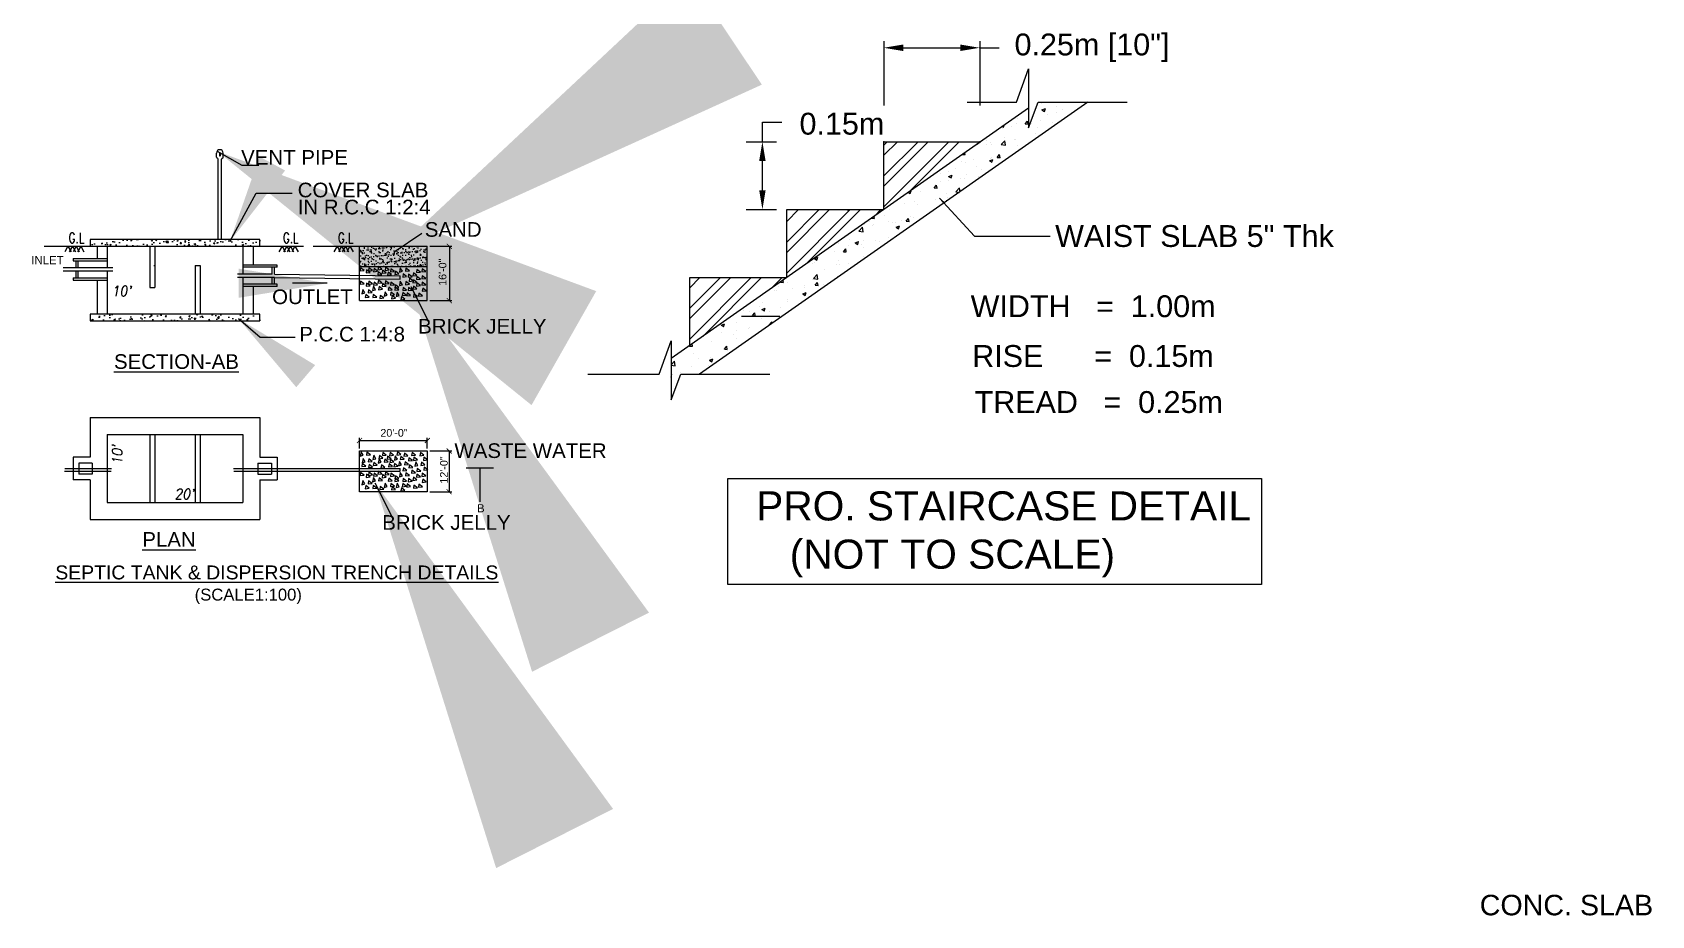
# Model space of a CAD drawing. Header units: metres. Extents: x 10 to 343, y 349 to 530.
# Drawn here: x 243.18 to 288.89, y 391.14 to 416.06 of the extents above; entities that cross this region are included whole.
import ezdxf

# ---------------------------------------------------------------- set-up
doc = ezdxf.new("R2010")
doc.units = ezdxf.units.M
doc.styles.add('Arial-Bold', font='times.ttf')
doc.styles.add('DIMN', font='simplex.shx', dxfattribs={"height": 6})
doc.styles.add('SS8', font='simplex.shx', dxfattribs={"height": 8})
doc.styles.get("Standard").update_dxf_attribs({"font": 'arial.ttf'})
doc.styles.add('style1', font='micross.ttf')
doc.styles.add('style3', font='arial.ttf')
doc.dimstyles.new('ISO-25', dxfattribs={"dimtxt": 2.5, "dimasz": 2.5, "dimexe": 1.25, "dimexo": 0.625, "dimtad": 1, "dimtxsty": 'Standard', "dimcen": 2.5, "dimadec": 0, "dimazin": 0, "dimtfac": 1, "dimtmove": 0, "dimatfit": 3, "dimfxl": 0, "dimarcsym": 0})
doc.dimstyles.new('STY', dxfattribs={"dimscale": 0.9, "dimtxt": 0.23, "dimasz": 0.18, "dimexe": 0.15, "dimexo": 0.6, "dimgap": 0.1, "dimtad": 1, "dimtih": 1, "dimtoh": 1, "dimzin": 0, "dimdsep": 46, "dimtxsty": 'Arial-Bold', "dimblk": 'CLOSEDBLANK', "dimcen": 0.09375, "dimdle": 0.1, "dimse1": 1, "dimse2": 1, "dimadec": 0, "dimazin": 0, "dimtfac": 1, "dimtmove": 2, "dimatfit": 2, "dimfxl": 0, "dimtolj": 1, "dimtzin": 0, "dimarcsym": 0})
pattern_1 = [(50, (193.07607, 371.99258), (0.4072448, -0.0356293), [0.0425832, -0.4684157]), (355, (193.07607, 371.99258), (-0.0787797, 0.4270767), [0.0340666, -0.3747325]), (100.451, (193.11, 371.9896), (0.3284666, 0.3914455), [0.0361902, -0.3980918]), (46.1842, (193.0761, 372.10613), (0.605954, -0.093979), [0.063875, -0.7026235]), (96.6356, (193.1266, 372.0983), (0.5306794, 0.5530804), [0.054285, -0.597138]), (351.184, (193.0761, 372.10613), (0.53068, 0.5530795), [0.0511, -0.562099]), (21, (193.13285, 372.07774), (0.338911, -0.2285983), [0.0425832, -0.4684157]), (326, (193.13285, 372.07774), (0.1381486, 0.411723), [0.0340666, -0.3747325]), (71.4514, (193.1611, 372.0587), (0.4770586, 0.1831255), [0.0361902, -0.3980918]), (37.5, (193.07607, 371.99258), (0.00690408, 0.18900933), [0, -0.3701903, 0, -0.3804103, 0, -0.376152]), (7.5, (193.07607, 371.99258), (0.1493647, 0.2239377), [0, -0.21689065, 0, -0.3616737, 0, -0.1433636]), (327.5, (192.94946, 371.99258), (0.3030912, -0.0128057), [0, -0.1419441, 0, -0.4428657, 0, -0.58764874]), (317.5, (192.89268, 371.99258), (0.3311192, 0.0568369), [0, -0.1845274, 0, -0.2941083, 0, -0.4173158])]

# ---------------------------------------------------------------- blocks, each defined once
blk = doc.blocks.new('_ClosedBlank')
at = {"color": 0, "linetype": 'ByBlock', "lineweight": -2}
for p, q in [((-1, 0.17), (0, 0)), ((-1, 0.17), (-1, -0.17)), ((0, 0), (-1, -0.17))]:
    blk.add_line(p, q, dxfattribs=at)
blk = doc.blocks.new('_ArchTick')
at = {"color": 0, "linetype": 'ByBlock', "const_width": 0.15}
blk.add_lwpolyline([(-0.5, -0.5), (0.5, 0.5)], dxfattribs=at)

msp = doc.modelspace()

# ---------------------------------------------------------------- hatches: boundary and pattern name
h = msp.add_hatch()
h.set_pattern_fill('AR-CONC', color=256, scale=0.002235, style=0)
h.set_pattern_definition(pattern_1)
h.paths.add_polyline_path([(244.8102, 410.2132), (244.8102, 410.0216), (249.6003, 410.0216), (249.6003, 410.2132)])
h = msp.add_hatch()
h.set_pattern_fill('AR-SAND', color=256, scale=0.003193, style=0)
h.set_pattern_definition([(37.5, (199.34527, 407.94321), (-0.00510945, 0.15628648), [0, -0.12328863, 0, -0.1378886, 0, -0.13180527]), (7.5, (199.34527, 407.9432), (0.14354825, 0.2289069), [0, -0.06651097, 0, -0.11112198, 0, -0.04258324]), (327.5, (199.2455, 407.94321), (0.25259107, 0.00045894), [0, -0.04055547, 0, -0.1459997, 0, -0.1906107]), (317.5, (199.2455, 407.9432), (0.2438298, 0.071189), [0, -0.02027773, 0, -0.0957109, 0, -0.10949977])])
h.paths.add_polyline_path([(254.3253, 409.4468), (254.3253, 410.0216), (252.4092, 410.0216), (252.4092, 409.4468), (252.9457, 409.4468), (252.9457, 409.4468), (252.9457, 409.4468)])
h = msp.add_hatch()
h.set_pattern_fill('AR-CONC', color=256, scale=0.002235, style=0)
h.set_pattern_definition(pattern_1)
h.paths.add_polyline_path([(249.6003, 407.914), (249.6003, 408.1056), (244.8102, 408.1056), (244.8102, 407.914)])

# ---------------------------------------------------------------- linework, layer by layer
at = {"linetype": 'ByBlock'}
for p, q in [((267.211, 415.805), (267.211, 413.9909)), ((269.9208, 415.805), (269.9208, 413.9909)), ((269.9208, 415.6222), (270.4687, 415.6222)), ((263.7851, 413.5209), (264.333, 413.5209)), ((263.7851, 412.973), (263.7851, 413.5209)), ((263.3283, 412.973), (264.1872, 412.973)), ((263.7851, 411.6032), (263.7851, 412.4251)), ((263.3283, 411.0553), (264.1872, 411.0553))]:
    msp.add_line(p, q, dxfattribs=at)
for p, q in [((267.7589, 415.6222), (269.3728, 415.6222)), ((270.9609, 414.0868), (271.2953, 415.0322)), ((271.2953, 415.0322), (271.2953, 413.3638)), ((271.2953, 413.9143), (261.2066, 406.8522)), ((272.9748, 414.0868), (262.0109, 406.4121)), ((269.5674, 414.0868), (270.9609, 414.0868)), ((271.2953, 413.3638), (271.574, 414.0868)), ((271.574, 414.0868), (274.0823, 414.0868)), ((271.6659, 414.0379), (271.6659, 414.0379)), ((271.6763, 413.8716), (271.7722, 413.9085)), ((271.6763, 413.8716), (271.7444, 413.8257)), ((271.7445, 413.8252), (271.7723, 413.908)), ((271.8435, 413.7327), (271.8435, 413.7327)), ((272.0731, 413.7953), (272.0731, 413.7953)), ((272.0905, 413.9631), (272.0905, 413.9631)), ((272.2648, 413.8699), (272.2648, 413.8699)), ((270.565, 413.4031), (270.5935, 413.3839)), ((270.5712, 413.3358), (270.5712, 413.3358)), ((270.5936, 413.3834), (270.611, 413.4353)), ((270.8064, 413.4001), (270.8064, 413.4001)), ((270.9573, 413.4942), (270.9573, 413.4942)), ((270.9784, 413.6188), (270.9784, 413.6188)), ((271.2051, 413.4733), (271.2711, 413.552)), ((271.2051, 413.4733), (271.2869, 413.4661)), ((271.2488, 413.5532), (271.2488, 413.5532)), ((271.2871, 413.4657), (271.2712, 413.5515)), ((271.3701, 413.4729), (271.3701, 413.4729)), ((271.5376, 413.3692), (271.5376, 413.3692)), ((271.6492, 413.5819), (271.6492, 413.5819)), ((271.98, 413.5223), (271.98, 413.5223)), ((267.211, 411.0553), (267.211, 412.973)), ((267.211, 411.7161), (268.4679, 412.973)), ((267.211, 412.0067), (268.1773, 412.973)), ((267.211, 411.135), (269.049, 412.973)), ((267.211, 412.8784), (267.3056, 412.973)), ((267.211, 412.5879), (267.5962, 412.973)), ((267.211, 412.973), (269.9506, 412.973)), ((267.914, 411.5475), (269.3396, 412.973)), ((269.8512, 412.9035), (269.9208, 412.973)), ((270.0992, 413.0103), (270.0992, 413.0103)), ((270.1006, 412.8979), (270.1006, 412.8979)), ((270.2374, 412.9418), (270.2374, 412.9418)), ((270.2451, 412.8878), (270.2451, 412.8878)), ((270.5261, 412.8891), (270.6328, 413.0003)), ((270.5261, 412.8891), (270.6479, 412.8702)), ((270.618, 413.0786), (270.618, 413.0786)), ((270.648, 412.8698), (270.6329, 412.9999)), ((270.8995, 413.035), (270.8995, 413.035)), ((270.9407, 413.0383), (270.9407, 413.0383)), ((270.9763, 412.8569), (270.9763, 412.8569)), ((271.4831, 413.1925), (271.4831, 413.1925)), ((248.3727, 412.537), (248.3727, 412.6514)), ((248.4206, 410.2132), (248.4206, 412.4752)), ((248.4605, 412.6664), (248.4605, 412.5756)), ((248.4765, 412.6664), (248.4765, 412.5756)), ((248.5164, 410.2132), (248.5164, 412.4752)), ((248.5643, 412.537), (248.5643, 412.6514)), ((269.396, 412.4249), (269.396, 412.4249)), ((269.4379, 412.6142), (269.512, 412.6077)), ((269.5121, 412.6072), (269.5025, 412.6594)), ((269.5093, 412.3831), (269.5093, 412.3831)), ((269.7389, 412.47), (269.7389, 412.47)), ((270.1921, 412.4365), (270.288, 412.4734)), ((270.1921, 412.4365), (270.2602, 412.3906)), ((270.2207, 412.4858), (270.2207, 412.4858)), ((270.2577, 412.5383), (270.2577, 412.5383)), ((270.2603, 412.3901), (270.2881, 412.4729)), ((270.4126, 412.5289), (270.4787, 412.6076)), ((270.4126, 412.5289), (270.4945, 412.5217)), ((270.4946, 412.5213), (270.4788, 412.6072)), ((268.8047, 412.0656), (268.8047, 412.0656)), ((269.0261, 412.1443), (269.0261, 412.1443)), ((269.0356, 411.8846), (269.0356, 411.8846)), ((269.0411, 411.9947), (269.1371, 412.0316)), ((269.0411, 411.9947), (269.1093, 411.9488)), ((269.1094, 411.9483), (269.1372, 412.0311)), ((269.2471, 412.2187), (269.2471, 412.2187)), ((269.3786, 411.9298), (269.3786, 411.9298)), ((269.4926, 411.9271), (269.4926, 411.9271)), ((269.5359, 412.0347), (269.5359, 412.0347)), ((269.8249, 412.2814), (269.8249, 412.2814)), ((269.8973, 411.9981), (269.8973, 411.9981)), ((269.9783, 412.1878), (269.9783, 412.1878)), ((267.9063, 411.5421), (267.9584, 411.507)), ((267.9585, 411.5065), (267.9863, 411.5893)), ((267.9603, 411.5799), (267.9861, 411.5898)), ((268.2434, 411.5534), (268.2434, 411.5534)), ((268.6377, 411.6705), (268.7038, 411.7492)), ((268.6377, 411.6705), (268.7196, 411.6633)), ((268.7197, 411.6629), (268.7039, 411.7487)), ((268.8007, 411.8394), (268.8007, 411.8394)), ((268.9746, 411.5225), (268.9746, 411.5225)), ((269.2458, 411.5547), (269.3525, 411.6659)), ((269.2458, 411.5547), (269.3373, 411.5405)), ((269.3649, 411.5598), (269.3526, 411.6655)), ((264.4714, 411.0553), (267.211, 411.0553)), ((264.4714, 410.1389), (265.3879, 411.0553)), ((264.4714, 409.8483), (265.6785, 411.0553)), ((264.4714, 409.2672), (266.2596, 411.0553)), ((264.4714, 409.1376), (264.4714, 411.0553)), ((264.4714, 410.72), (264.8067, 411.0553)), ((265.0083, 409.5134), (266.5502, 411.0553)), ((266.1955, 411.0106), (266.2402, 411.0553)), ((266.9455, 410.8694), (267.1313, 411.0553)), ((267.3719, 411.0527), (267.3719, 411.0527)), ((267.8102, 411.2305), (267.8102, 411.2305)), ((268.0808, 411.287), (268.0808, 411.287)), ((268.1707, 411.1899), (268.1707, 411.1899)), ((268.6753, 411.3444), (268.6753, 411.3444)), ((268.7841, 411.3834), (268.7841, 411.3834)), ((268.9695, 411.327), (268.9695, 411.327)), ((269.0182, 411.3895), (269.0182, 411.3895)), ((266.5036, 410.4471), (266.6103, 410.5583)), ((266.5882, 410.5768), (266.5882, 410.5768)), ((266.6256, 410.4278), (266.6104, 410.5579)), ((266.6608, 410.6406), (266.6608, 410.6406)), ((266.803, 410.7312), (266.803, 410.7312)), ((266.8634, 410.812), (266.9447, 410.8049)), ((266.9012, 410.6149), (266.9012, 410.6149)), ((266.9311, 410.6219), (266.9311, 410.6219)), ((266.9448, 410.8044), (266.9342, 410.8616)), ((267.2454, 410.8843), (267.2454, 410.8843)), ((267.3527, 410.7283), (267.3527, 410.7283)), ((267.4499, 410.6902), (267.4499, 410.6902)), ((267.5342, 410.7003), (267.5342, 410.7003)), ((267.5569, 410.5596), (267.6528, 410.5965)), ((267.5569, 410.5596), (267.6251, 410.5137)), ((267.6252, 410.5132), (267.653, 410.596)), ((267.7001, 410.752), (267.7001, 410.752)), ((267.8453, 410.7261), (267.9113, 410.8048)), ((267.8453, 410.7261), (267.9272, 410.7189)), ((267.9273, 410.7185), (267.9114, 410.8043)), ((267.9766, 410.8534), (267.9766, 410.8534)), ((268.0641, 410.831), (268.0641, 410.831)), ((244.8102, 410.2132), (244.8102, 410.0216)), ((249.6003, 410.2132), (244.8102, 410.2132)), ((249.6003, 410.0216), (249.6003, 410.2132)), ((265.9408, 410.0882), (265.9408, 410.0882)), ((266.2278, 410.0365), (266.2278, 410.0365)), ((266.2417, 410.2189), (266.2417, 410.2189)), ((266.406, 410.1179), (266.5019, 410.1547)), ((266.406, 410.1179), (266.4741, 410.0719)), ((266.4743, 410.0714), (266.502, 410.1542)), ((266.5036, 410.4471), (266.6254, 410.4282)), ((266.5707, 410.0817), (266.5707, 410.0817)), ((266.6441, 410.1846), (266.6441, 410.1846)), ((266.9729, 410.188), (266.9729, 410.188)), ((267.0895, 410.15), (267.0895, 410.15)), ((267.336, 410.2723), (267.336, 410.2723)), ((243.5078, 410.0216), (244.9045, 410.0216)), ((244.1785, 410.0216), (244.0899, 409.8683)), ((244.1785, 410.0216), (244.267, 409.8683)), ((244.3077, 410.0216), (244.2192, 409.8683)), ((244.3077, 410.0216), (244.3963, 409.8683)), ((244.4119, 410.0216), (244.3233, 409.8683)), ((244.3256, 409.6763), (244.3256, 409.6125)), ((244.3256, 409.6763), (245.2892, 409.6763)), ((244.3256, 409.6125), (245.2892, 409.6125)), ((244.3992, 409.6125), (244.3992, 409.4209)), ((244.4119, 410.0216), (244.5004, 409.8683)), ((244.5411, 410.0216), (244.4526, 409.8683)), ((244.4631, 409.6125), (244.4631, 409.4209)), ((244.5411, 410.0216), (244.6296, 409.8683)), ((244.8102, 410.0216), (249.6003, 410.0216)), ((245.0018, 410.0216), (245.0018, 409.6763)), ((245.2892, 410.0216), (245.2892, 409.4209)), ((246.4934, 410.0216), (246.6371, 410.0216)), ((246.4934, 410.0216), (246.4934, 408.8561)), ((246.6371, 410.0216), (246.6371, 408.8561)), ((249.1213, 410.0216), (249.1213, 409.2361)), ((249.4087, 410.0216), (249.4087, 409.4916)), ((249.6003, 410.0216), (250.1927, 410.0216)), ((250.1369, 410.0216), (250.831, 410.0216)), ((250.2263, 410.0216), (250.1378, 409.8683)), ((250.2263, 410.0216), (250.3149, 409.8683)), ((250.3556, 410.0216), (250.267, 409.8683)), ((250.3556, 410.0216), (250.4441, 409.8683)), ((250.4597, 410.0216), (250.3712, 409.8683)), ((250.4597, 410.0216), (250.5483, 409.8683)), ((250.589, 410.0216), (250.5004, 409.8683)), ((250.589, 410.0216), (250.6775, 409.8683)), ((251.1068, 410.0216), (252.5036, 410.0216)), ((251.7775, 410.0216), (251.6889, 409.8683)), ((251.7775, 410.0216), (251.866, 409.8683)), ((251.9067, 410.0216), (251.8182, 409.8683)), ((251.9067, 410.0216), (251.9953, 409.8683)), ((252.0109, 410.0216), (251.9223, 409.8683)), ((252.0109, 410.0216), (252.0994, 409.8683)), ((252.1401, 410.0216), (252.0516, 409.8683)), ((252.1401, 410.0216), (252.2287, 409.8683)), ((252.4092, 410.0216), (254.3253, 410.0216)), ((252.4092, 408.4888), (252.4092, 410.0216)), ((254.3253, 408.4888), (254.3253, 410.0216)), ((254.3971, 410.0216), (255.0196, 410.0216)), ((254.9477, 410.0216), (254.9477, 408.4888)), ((265.2551, 409.6761), (265.351, 409.7129)), ((265.2551, 409.6761), (265.3232, 409.6301)), ((265.3233, 409.6297), (265.3511, 409.7124)), ((265.8267, 409.8613), (265.8267, 409.8613)), ((265.9242, 409.6322), (265.9242, 409.6322)), ((266.0704, 409.8677), (266.1364, 409.9464)), ((266.0704, 409.8677), (266.1522, 409.8605)), ((266.1524, 409.8601), (266.1365, 409.9459)), ((266.6255, 409.9984), (266.6255, 409.9984)), ((266.6275, 409.7286), (266.6275, 409.7286)), ((244.0464, 409.4209), (244.4631, 409.4209)), ((244.0464, 409.3251), (244.4631, 409.3251)), ((244.3256, 409.1335), (244.3256, 409.0696)), ((244.3256, 409.1335), (245.2892, 409.1335)), ((244.3992, 409.3251), (244.3992, 409.1335)), ((244.4631, 409.4209), (245.4473, 409.4209)), ((244.4631, 409.3251), (244.4631, 409.1335)), ((244.4631, 409.3251), (245.4473, 409.3251)), ((245.2892, 409.3251), (245.2892, 408.1056)), ((246.6089, 409.4825), (246.6371, 409.4825)), ((247.7695, 409.4825), (247.7695, 408.1056)), ((247.7695, 409.4825), (247.9132, 409.4825)), ((247.9132, 409.4825), (247.9132, 408.1056)), ((249.9474, 409.2361), (248.9632, 409.2361)), ((250.0106, 409.1403), (248.9632, 409.1403)), ((250.0849, 409.4916), (249.1213, 409.4916)), ((250.0849, 409.4277), (249.1213, 409.4277)), ((249.1213, 409.1403), (249.1213, 408.1056)), ((249.9474, 409.2361), (249.9474, 409.4277)), ((249.9474, 408.9487), (249.9474, 409.1403)), ((250.0106, 409.1403), (253.5589, 409.0927)), ((250.0112, 409.2361), (250.0112, 409.4277)), ((250.0112, 409.2361), (253.5589, 409.1885)), ((250.0112, 408.9487), (250.0112, 409.1403)), ((250.0849, 409.4277), (250.0849, 409.4916)), ((252.4092, 409.4468), (254.3253, 409.4468)), ((253.5589, 409.0927), (253.5589, 409.1885)), ((261.7319, 409.1376), (264.4714, 409.1376)), ((261.7319, 407.9805), (262.8891, 409.1376)), ((261.7319, 407.2199), (261.7319, 409.1376)), ((261.7319, 407.3993), (263.4702, 409.1376)), ((261.7319, 408.271), (262.5985, 409.1376)), ((261.7319, 408.8522), (262.0173, 409.1376)), ((262.1026, 407.4794), (263.7608, 409.1376)), ((264.0397, 408.8354), (264.3419, 409.1376)), ((265.2127, 409.5295), (265.2127, 409.5295)), ((265.2233, 409.1128), (265.33, 409.224)), ((265.2437, 409.5499), (265.2437, 409.5499)), ((265.3453, 409.0935), (265.3301, 409.2236)), ((265.5325, 409.3659), (265.5325, 409.3659)), ((265.8675, 409.4963), (265.8675, 409.4963)), ((265.9075, 409.1762), (265.9075, 409.1762)), ((265.9749, 409.519), (265.9749, 409.519)), ((266.2104, 409.5414), (266.2104, 409.5414)), ((244.3256, 409.0696), (245.2892, 409.0696)), ((245.0018, 409.0696), (245.0018, 408.1056)), ((246.4934, 408.8561), (246.6371, 408.8561)), ((250.0849, 408.9487), (249.1213, 408.9487)), ((250.0849, 408.8849), (249.1213, 408.8849)), ((249.4087, 408.8849), (249.4087, 408.1056)), ((250.0849, 408.8849), (250.0849, 408.9487)), ((264.1233, 408.7738), (264.1233, 408.7738)), ((264.1725, 408.7697), (264.1725, 408.7697)), ((264.24, 408.8845), (264.24, 408.8845)), ((264.2954, 409.0092), (264.306, 409.0218)), ((264.2954, 409.0092), (264.3773, 409.0021)), ((264.3774, 409.0016), (264.366, 409.0638)), ((264.5042, 408.9858), (264.5042, 408.9858)), ((264.642, 408.8421), (264.642, 408.8421)), ((264.9218, 408.6828), (265.0177, 408.7196)), ((264.9218, 408.6828), (264.9899, 408.6368)), ((264.9712, 408.8536), (264.9712, 408.8536)), ((264.9713, 408.9068), (264.9713, 408.9068)), ((264.9901, 408.6364), (265.0178, 408.7191)), ((265.1961, 409.0735), (265.1961, 409.0735)), ((265.2233, 409.1128), (265.3452, 409.0939)), ((265.2779, 408.9233), (265.344, 409.002)), ((265.2779, 408.9233), (265.3598, 408.9161)), ((265.3599, 408.9157), (265.3441, 409.0015)), ((265.5071, 408.956), (265.5071, 408.956)), ((265.7701, 409.044), (265.7701, 409.044)), ((252.4092, 408.4888), (254.3253, 408.4888)), ((254.3971, 408.4888), (255.0196, 408.4888)), ((263.242, 408.2154), (263.242, 408.2154)), ((263.7018, 408.3318), (263.7018, 408.3318)), ((263.7629, 408.2335), (263.7629, 408.2335)), ((263.7709, 408.241), (263.8668, 408.2778)), ((263.7709, 408.241), (263.839, 408.195)), ((263.7843, 408.4334), (263.7843, 408.4334)), ((263.8391, 408.1946), (263.8669, 408.2773)), ((264.2817, 408.3018), (264.2817, 408.3018)), ((264.4875, 408.5298), (264.4875, 408.5298)), ((264.5007, 408.469), (264.5007, 408.469)), ((244.8102, 408.1056), (244.8102, 407.914)), ((249.6003, 408.1056), (244.8102, 408.1056)), ((244.8102, 407.914), (249.6003, 407.914)), ((249.6003, 407.914), (249.6003, 408.1056)), ((262.62, 407.7992), (262.7159, 407.836)), ((262.62, 407.7992), (262.6881, 407.7532)), ((262.6882, 407.7528), (262.716, 407.8355)), ((263.0561, 407.8747), (263.0561, 407.8747)), ((263.42, 408.1884), (263.42, 408.1884)), ((263.503, 408.0649), (263.5691, 408.1436)), ((263.503, 408.0649), (263.5849, 408.0577)), ((263.5308, 408.0314), (263.5308, 408.0314)), ((263.585, 408.0573), (263.5692, 408.1431)), ((263.7676, 407.9774), (263.7676, 407.9774)), ((263.9213, 407.7616), (263.9213, 407.7616)), ((263.943, 407.7785), (264.0497, 407.8897)), ((263.943, 407.7785), (263.9593, 407.7759)), ((263.9732, 408.1845), (263.9732, 408.1845)), ((264.0552, 407.8431), (264.0499, 407.8893)), ((264.262, 408.0005), (264.262, 408.0005)), ((260.8721, 406.4121), (261.2066, 407.3575)), ((261.2066, 407.3575), (261.2066, 405.6891)), ((262.1946, 407.5343), (262.1946, 407.5343)), ((262.2383, 407.5501), (262.2383, 407.5501)), ((262.3476, 407.331), (262.3476, 407.331)), ((262.6273, 407.5782), (262.6273, 407.5782)), ((262.9695, 407.5192), (262.9695, 407.5192)), ((263.0395, 407.4187), (263.0395, 407.4187)), ((263.0597, 407.6481), (263.0597, 407.6481)), ((263.4026, 407.6933), (263.4026, 407.6933)), ((263.4261, 407.7154), (263.4261, 407.7154)), ((261.3154, 406.9257), (261.3154, 406.9257)), ((261.7281, 407.2064), (261.7502, 407.2327)), ((261.7281, 407.2064), (261.81, 407.1993)), ((261.8101, 407.1988), (261.7977, 407.266)), ((261.8342, 406.994), (261.8342, 406.994)), ((261.9715, 406.8501), (261.9715, 406.8501)), ((262.2867, 406.8059), (262.3826, 406.8427)), ((262.331, 406.875), (262.331, 406.875)), ((262.3549, 406.7595), (262.3827, 406.8422)), ((262.6993, 407.1079), (262.6993, 407.1079)), ((262.7106, 407.1205), (262.7766, 407.1992)), ((262.7106, 407.1205), (262.7925, 407.1133)), ((262.7926, 407.1129), (262.7767, 407.1987)), ((263.0422, 407.153), (263.0422, 407.153)), ((258.8587, 406.4121), (260.8721, 406.4121)), ((261.2066, 406.6768), (261.3076, 406.7821)), ((261.2066, 406.67), (261.3227, 406.652)), ((261.2066, 405.6891), (261.4852, 406.4121)), ((261.2066, 406.3912), (261.2317, 406.4009)), ((261.2066, 406.3253), (261.2318, 406.4004)), ((261.3228, 406.6516), (261.3077, 406.7817)), ((261.4739, 406.4537), (261.4739, 406.4537)), ((261.4852, 406.4121), (263.9935, 406.4121)), ((261.7719, 406.6238), (261.7719, 406.6238)), ((262.2603, 406.6661), (262.2603, 406.6661)), ((262.2867, 406.8059), (262.3548, 406.7599)), ((244.8102, 405.1852), (244.8102, 404.0671)), ((244.8102, 405.1852), (249.6003, 405.1852)), ((249.6003, 405.1852), (249.6003, 404.0671)), ((245.2892, 404.7062), (245.2892, 402.7902)), ((245.2892, 404.7062), (249.1213, 404.7062)), ((246.4934, 404.7062), (246.4934, 402.7902)), ((246.6371, 404.7062), (246.6371, 402.7902)), ((247.7695, 404.7062), (247.7695, 402.7902)), ((247.9132, 404.7062), (247.9132, 402.7902)), ((249.1213, 404.7062), (249.1213, 402.7902)), ((252.4092, 404.3167), (252.4092, 404.6121)), ((254.3253, 404.3167), (254.3253, 404.6121)), ((252.4092, 404.5402), (254.3253, 404.5402)), ((252.4092, 404.2448), (254.3253, 404.2448)), ((252.4092, 403.0952), (252.4092, 404.2448)), ((254.3253, 404.2448), (254.3253, 403.0952)), ((254.3971, 404.2448), (255.0138, 404.2448)), ((254.9419, 404.2448), (254.9419, 403.0952)), ((244.0812, 403.6798), (245.4002, 403.6798)), ((244.0901, 403.7482), (245.4091, 403.7482)), ((244.3256, 404.0671), (244.3256, 403.4294)), ((244.8102, 404.0671), (244.3256, 404.0671)), ((244.4886, 403.9041), (244.4886, 403.5924)), ((244.8675, 403.9041), (244.4886, 403.9041)), ((244.8675, 403.9041), (244.8675, 403.5924)), ((248.8515, 403.7482), (250.3323, 403.7482)), ((248.8631, 403.6798), (250.3323, 403.6798)), ((249.543, 403.9041), (249.9219, 403.9041)), ((249.543, 403.9041), (249.543, 403.5924)), ((249.6003, 404.0671), (250.0849, 404.0671)), ((249.9219, 403.9041), (249.9219, 403.5924)), ((250.0849, 404.0671), (250.0849, 403.4294)), ((250.3323, 403.7482), (253.5589, 403.7482)), ((250.3323, 403.6798), (253.5589, 403.6798)), ((253.5589, 403.6798), (253.5589, 403.7482)), ((256.1959, 403.7573), (255.4247, 403.7573)), ((255.8103, 403.7573), (255.8103, 402.8119)), ((244.8102, 403.4294), (244.3256, 403.4294)), ((244.8675, 403.5924), (244.4886, 403.5924)), ((244.8102, 403.4294), (244.8102, 402.3112)), ((249.543, 403.5924), (249.9219, 403.5924)), ((249.6003, 403.4294), (250.0849, 403.4294)), ((249.6003, 403.4294), (249.6003, 402.3112)), ((245.2892, 402.7902), (249.1213, 402.7902)), ((254.3253, 403.0952), (252.4092, 403.0952)), ((254.3971, 403.0952), (255.0138, 403.0952)), ((244.8102, 402.3112), (249.6003, 402.3112))]:
    msp.add_line(p, q)
for points in [[(252.5431, 409.3383), (252.4436, 409.4131), (252.4305, 409.3262), (252.5431, 409.3383)], [(252.7095, 409.2838), (252.6099, 409.3586), (252.5969, 409.2717), (252.7095, 409.2838)], [(252.7754, 409.3421), (252.6759, 409.4169), (252.6628, 409.33), (252.7754, 409.3421)], [(252.9216, 409.3159), (252.822, 409.3907), (252.809, 409.3038), (252.9216, 409.3159)], [(253.0395, 409.2275), (252.9399, 409.3024), (252.9269, 409.2154), (253.0395, 409.2275)], [(253.0452, 409.372), (252.9457, 409.4468), (252.9326, 409.3599), (253.0452, 409.372)], [(253.1599, 409.2754), (253.0603, 409.3502), (253.0473, 409.2633), (253.1599, 409.2754)], [(253.2475, 409.3533), (253.148, 409.4281), (253.1349, 409.3412), (253.2475, 409.3533)], [(253.3171, 409.2202), (253.2175, 409.295), (253.2045, 409.2081), (253.3171, 409.2202)], [(253.3974, 409.3121), (253.2979, 409.3869), (253.2848, 409.3), (253.3974, 409.3121)], [(253.5227, 409.2403), (253.4231, 409.3151), (253.4101, 409.2282), (253.5227, 409.2403)], [(253.5616, 409.4132), (253.5363, 409.2913), (253.6205, 409.3165), (253.5616, 409.4132)], [(253.7421, 409.1662), (253.6426, 409.241), (253.6295, 409.1541), (253.7421, 409.1662)], [(253.8215, 409.3286), (253.722, 409.4034), (253.7089, 409.3165), (253.8215, 409.3286)], [(253.8958, 409.1624), (253.7962, 409.2372), (253.7832, 409.1503), (253.8958, 409.1624)], [(253.9212, 409.0441), (253.8216, 409.1189), (253.8086, 409.032), (253.9212, 409.0441)], [(254.0307, 409.1999), (253.9311, 409.2747), (253.9181, 409.1878), (254.0307, 409.1999)], [(254.1318, 409.2897), (254.0323, 409.3645), (254.0192, 409.2776), (254.1318, 409.2897)], [(254.1318, 409.0919), (254.0323, 409.1667), (254.0192, 409.0798), (254.1318, 409.0919)], [(254.28, 409.312), (254.1804, 409.3868), (254.1674, 409.2999), (254.28, 409.312)], [(254.28, 409.1142), (254.1804, 409.189), (254.1674, 409.1021), (254.28, 409.1142)], [(252.5431, 408.9597), (252.4436, 409.0345), (252.4305, 408.9476), (252.5431, 408.9597)], [(252.5043, 408.8047), (252.479, 408.6828), (252.5632, 408.708), (252.5043, 408.8047)], [(252.6855, 408.5854), (252.586, 408.6602), (252.5729, 408.5733), (252.6855, 408.5854)], [(252.7095, 408.9051), (252.6099, 408.9799), (252.5969, 408.893), (252.7095, 408.9051)], [(252.7642, 408.7201), (252.6646, 408.7949), (252.6516, 408.708), (252.7642, 408.7201)], [(252.7754, 408.9634), (252.6759, 409.0382), (252.6628, 408.9513), (252.7754, 408.9634)], [(252.8031, 408.893), (252.7779, 408.7711), (252.8621, 408.7963), (252.8031, 408.893)], [(252.8991, 408.5891), (252.7995, 408.6639), (252.7865, 408.577), (252.8991, 408.5891)], [(252.9216, 408.9372), (252.822, 409.012), (252.809, 408.9251), (252.9216, 408.9372)], [(253.0452, 408.9933), (252.9457, 409.0682), (252.9326, 408.9812), (253.0452, 408.9933)], [(253.0631, 408.8084), (252.9635, 408.8832), (252.9505, 408.7963), (253.0631, 408.8084)], [(253.1599, 408.8967), (253.0603, 408.9715), (253.0473, 408.8846), (253.1599, 408.8967)], [(253.1365, 408.7349), (253.1113, 408.6129), (253.1955, 408.6381), (253.1365, 408.7349)], [(253.2475, 408.9746), (253.148, 409.0494), (253.1349, 408.9625), (253.2475, 408.9746)], [(253.3337, 408.795), (253.2342, 408.8698), (253.2211, 408.7829), (253.3337, 408.795)], [(253.3965, 408.6502), (253.2969, 408.7251), (253.2839, 408.6381), (253.3965, 408.6502)], [(253.3974, 408.9335), (253.2979, 409.0083), (253.2848, 408.9214), (253.3974, 408.9335)], [(253.5215, 408.7918), (253.4219, 408.8666), (253.4089, 408.7797), (253.5215, 408.7918)], [(253.5227, 408.8617), (253.4231, 408.9365), (253.4101, 408.8496), (253.5227, 408.8617)], [(253.4699, 408.7265), (253.4447, 408.6046), (253.5289, 408.6298), (253.4699, 408.7265)], [(253.5616, 409.0346), (253.5363, 408.9126), (253.6205, 408.9379), (253.5616, 409.0346)], [(253.7299, 408.6419), (253.6303, 408.7167), (253.6173, 408.6298), (253.7299, 408.6419)], [(253.7421, 408.7875), (253.6426, 408.8623), (253.6295, 408.7754), (253.7421, 408.7875)], [(253.8215, 408.95), (253.722, 409.0248), (253.7089, 408.9379), (253.8215, 408.95)], [(253.8549, 408.6336), (253.7553, 408.7084), (253.7423, 408.6215), (253.8549, 408.6336)], [(253.8958, 408.7837), (253.7962, 408.8586), (253.7832, 408.7716), (253.8958, 408.7837)], [(254.0307, 409.002), (253.9311, 409.0769), (253.9181, 408.99), (254.0307, 409.002)], [(254.0307, 408.8212), (253.9311, 408.896), (253.9181, 408.8091), (254.0307, 408.8212)], [(254.0456, 408.6004), (253.9461, 408.6752), (253.933, 408.5883), (254.0456, 408.6004)], [(254.1318, 408.911), (254.0323, 408.9858), (254.0192, 408.8989), (254.1318, 408.911)], [(254.1883, 408.6253), (254.0887, 408.7001), (254.0757, 408.6132), (254.1883, 408.6253)], [(254.28, 408.9333), (254.1804, 409.0081), (254.1674, 408.9212), (254.28, 408.9333)], [(254.2967, 408.765), (254.1971, 408.8398), (254.1841, 408.7529), (254.2967, 408.765)], [(253.0976, 408.5619), (252.998, 408.6368), (252.985, 408.5498), (253.0976, 408.5619)], [(253.431, 408.5536), (253.3314, 408.6284), (253.3184, 408.5415), (253.431, 408.5536)], [(253.6934, 408.5255), (253.5939, 408.6003), (253.5808, 408.5134), (253.6934, 408.5255)], [(264.2727, 408.0431), (263.1917, 408.0431)], [(252.4579, 404.2206), (252.4326, 404.0986), (252.5168, 404.1239), (252.4579, 404.2206)], [(252.7178, 404.136), (252.6183, 404.2108), (252.6052, 404.1239), (252.7178, 404.136)], [(252.8115, 404.1239), (252.7862, 404.0019), (252.8704, 404.0272), (252.8115, 404.1239)], [(253.0714, 404.0393), (252.9719, 404.1141), (252.9588, 404.0272), (253.0714, 404.0393)], [(253.1682, 404.1276), (253.0687, 404.2024), (253.0556, 404.1155), (253.1682, 404.1276)], [(253.3, 404.0227), (253.2005, 404.0975), (253.1874, 404.0106), (253.3, 404.0227)], [(253.3749, 404.1237), (253.2754, 404.1986), (253.2623, 404.1116), (253.3749, 404.1237)], [(253.4199, 404.1072), (253.3947, 403.9853), (253.4788, 404.0105), (253.4199, 404.1072)], [(253.581, 404.1425), (253.4815, 404.2173), (253.4684, 404.1304), (253.581, 404.1425)], [(253.6747, 404.0152), (253.5752, 404.09), (253.5621, 404.0031), (253.6747, 404.0152)], [(253.7767, 404.1109), (253.6771, 404.1857), (253.6641, 404.0988), (253.7767, 404.1109)], [(253.9932, 404.1275), (253.8936, 404.2023), (253.8806, 404.1154), (253.9932, 404.1275)], [(254.2292, 404.1237), (254.1297, 404.1986), (254.1166, 404.1116), (254.2292, 404.1237)], [(252.5431, 403.5661), (252.4436, 403.6409), (252.4305, 403.554), (252.5431, 403.5661)], [(252.5881, 403.8206), (252.4885, 403.8954), (252.4755, 403.8085), (252.5881, 403.8206)], [(252.5126, 404.0356), (252.4873, 403.9136), (252.5715, 403.9389), (252.5126, 404.0356)], [(252.7725, 403.951), (252.673, 404.0258), (252.6599, 403.9389), (252.7725, 403.951)], [(252.7754, 403.5698), (252.6759, 403.6446), (252.6628, 403.5577), (252.7754, 403.5698)], [(252.7792, 403.7906), (252.6796, 403.8655), (252.6666, 403.7785), (252.7792, 403.7906)], [(252.9103, 403.8468), (252.8108, 403.9216), (252.7977, 403.8347), (252.9103, 403.8468)], [(253.0452, 403.5998), (252.9457, 403.6746), (252.9326, 403.5877), (253.0452, 403.5998)], [(252.963, 404.0272), (252.9378, 403.9052), (253.0219, 403.9304), (252.963, 404.0272)], [(253.1276, 403.7757), (253.0281, 403.8505), (253.015, 403.7636), (253.1276, 403.7757)], [(253.2229, 403.9425), (253.1234, 404.0174), (253.1103, 403.9304), (253.2229, 403.9425)], [(253.2475, 403.5811), (253.148, 403.6559), (253.1349, 403.569), (253.2475, 403.5811)], [(253.345, 403.8056), (253.2454, 403.8804), (253.2324, 403.7935), (253.345, 403.8056)], [(253.381, 403.9343), (253.2814, 404.0091), (253.2684, 403.9222), (253.381, 403.9343)], [(253.4948, 403.8131), (253.3953, 403.8879), (253.3822, 403.801), (253.4948, 403.8131)], [(253.5381, 403.9522), (253.5129, 403.8303), (253.597, 403.8555), (253.5381, 403.9522)], [(253.5616, 403.641), (253.5363, 403.5191), (253.6205, 403.5443), (253.5616, 403.641)], [(253.7496, 403.6971), (253.6501, 403.7719), (253.637, 403.685), (253.7496, 403.6971)], [(253.798, 403.8676), (253.6985, 403.9424), (253.6854, 403.8555), (253.798, 403.8676)], [(253.8215, 403.5564), (253.722, 403.6312), (253.7089, 403.5443), (253.8215, 403.5564)], [(253.907, 403.9778), (253.8075, 404.0526), (253.7944, 403.9657), (253.907, 403.9778)], [(253.9182, 403.7832), (253.8187, 403.858), (253.8056, 403.7711), (253.9182, 403.7832)], [(253.9894, 403.6297), (253.8899, 403.7045), (253.8768, 403.6176), (253.9894, 403.6297)], [(254.0456, 403.9927), (253.9461, 404.0676), (253.933, 403.9807), (254.0456, 403.9927)], [(253.9965, 403.9356), (253.9713, 403.8136), (254.0555, 403.8389), (253.9965, 403.9356)], [(254.1393, 403.6746), (254.0398, 403.7494), (254.0267, 403.6625), (254.1393, 403.6746)], [(254.2565, 403.851), (254.1569, 403.9258), (254.1439, 403.8389), (254.2565, 403.851)], [(254.3267, 403.9927), (254.2271, 404.0676), (254.2141, 403.9807), (254.3267, 403.9927)], [(254.3379, 403.7158), (254.2384, 403.7906), (254.2253, 403.7037), (254.3379, 403.7158)], [(252.5043, 403.4112), (252.479, 403.2892), (252.5632, 403.3145), (252.5043, 403.4112)], [(252.6855, 403.1918), (252.586, 403.2666), (252.5729, 403.1797), (252.6855, 403.1918)], [(252.7095, 403.5116), (252.6099, 403.5864), (252.5969, 403.4995), (252.7095, 403.5116)], [(252.7642, 403.3266), (252.6646, 403.4014), (252.6516, 403.3145), (252.7642, 403.3266)], [(252.8031, 403.4995), (252.7779, 403.3775), (252.8621, 403.4028), (252.8031, 403.4995)], [(252.8991, 403.1956), (252.7995, 403.2704), (252.7865, 403.1835), (252.8991, 403.1956)], [(252.9216, 403.5436), (252.822, 403.6184), (252.809, 403.5315), (252.9216, 403.5436)], [(253.0631, 403.4149), (252.9635, 403.4897), (252.9505, 403.4028), (253.0631, 403.4149)], [(253.0976, 403.1684), (252.998, 403.2432), (252.985, 403.1563), (253.0976, 403.1684)], [(253.1599, 403.5032), (253.0603, 403.578), (253.0473, 403.4911), (253.1599, 403.5032)], [(253.1365, 403.3413), (253.1113, 403.2193), (253.1955, 403.2446), (253.1365, 403.3413)], [(253.3337, 403.4014), (253.2342, 403.4762), (253.2211, 403.3893), (253.3337, 403.4014)], [(253.3965, 403.2567), (253.2969, 403.3315), (253.2839, 403.2446), (253.3965, 403.2567)], [(253.3974, 403.5399), (253.2979, 403.6147), (253.2848, 403.5278), (253.3974, 403.5399)], [(253.431, 403.16), (253.3314, 403.2349), (253.3184, 403.148), (253.431, 403.16)], [(253.5215, 403.3982), (253.4219, 403.473), (253.4089, 403.3861), (253.5215, 403.3982)], [(253.5227, 403.4681), (253.4231, 403.5429), (253.4101, 403.456), (253.5227, 403.4681)], [(253.4699, 403.333), (253.4447, 403.211), (253.5289, 403.2363), (253.4699, 403.333)], [(253.6934, 403.1319), (253.5939, 403.2068), (253.5808, 403.1198), (253.6934, 403.1319)], [(253.7299, 403.2483), (253.6303, 403.3232), (253.6173, 403.2363), (253.7299, 403.2483)], [(253.7421, 403.3939), (253.6426, 403.4687), (253.6295, 403.3818), (253.7421, 403.3939)], [(253.8549, 403.24), (253.7553, 403.3148), (253.7423, 403.2279), (253.8549, 403.24)], [(253.8958, 403.3902), (253.7962, 403.465), (253.7832, 403.3781), (253.8958, 403.3902)], [(254.0307, 403.4276), (253.9311, 403.5024), (253.9181, 403.4155), (254.0307, 403.4276)], [(254.0456, 403.2068), (253.9461, 403.2816), (253.933, 403.1947), (254.0456, 403.2068)], [(254.1318, 403.5174), (254.0323, 403.5922), (254.0192, 403.5053), (254.1318, 403.5174)], [(254.1883, 403.2317), (254.0887, 403.3065), (254.0757, 403.2196), (254.1883, 403.2317)], [(254.28, 403.5397), (254.1804, 403.6146), (254.1674, 403.5276), (254.28, 403.5397)], [(254.2967, 403.3715), (254.1971, 403.4463), (254.1841, 403.3594), (254.2967, 403.3715)]]:
    msp.add_lwpolyline(points)
msp.add_lwpolyline([(262.8063, 403.4649), (277.8717, 403.4649), (277.8717, 400.4756), (262.8063, 400.4756)], close=True)
for centre, radius, start, end in [((248.4685, 412.6514), 0.0958, 0, 180), ((248.4046, 412.537), 0.0319, 180, 255.52249), ((248.3887, 412.4752), 0.0319, 0, 75.52249), ((248.4685, 412.5756), 0.00798, 180, 0), ((248.5483, 412.4752), 0.0319, 104.47751, 180), ((248.5324, 412.537), 0.0319, 284.47751, 0)]:
    msp.add_arc(centre, radius, start, end)
for p in [(269.9208, 415.6222), (263.7851, 412.973), (267.211, 412.973), (269.9208, 412.973)]:
    msp.add_point(p, dxfattribs=at)
for points in [[(267.7589, 415.7135), (267.7589, 415.5309), (267.211, 415.6222)], [(269.3728, 415.7135), (269.3728, 415.5309), (269.9208, 415.6222)], [(263.6937, 412.4251), (263.8764, 412.4251), (263.7851, 412.973)], [(263.6937, 411.6032), (263.8764, 411.6032), (263.7851, 411.0553)]]:
    msp.add_solid(points, dxfattribs=at)

# ---------------------------------------------------------------- block references
for p, xscale, yscale, zscale, rotation in [((254.9477, 410.0216), 0.1437004804780581, 0.1437004804780581, 0.1437004804780581, 90.00000000012545), ((254.9477, 408.4888), 0.1437004804780581, 0.1437004804780581, 0.1437004804780581, 270.0000000001254), ((252.4092, 404.5402), 0.1437004804793859, 0.1437004804793859, 0.1437004804793859, 180.0000000001252), ((254.9419, 404.2448), 0.1437004804780581, 0.1437004804780581, 0.1437004804780581, 90.00000000012545), ((254.9419, 403.0952), 0.1437004804780581, 0.1437004804780581, 0.1437004804780581, 270.0000000001254)]:
    msp.add_blockref('_ArchTick', p, dxfattribs=dict(xscale=xscale, yscale=yscale, zscale=zscale, rotation=rotation))
at = {"xscale": 0.1437004804793859, "yscale": 0.1437004804793859, "zscale": 0.1437004804793859}
msp.add_blockref('_ArchTick', (254.3253, 404.5402), dxfattribs=at)

# ---------------------------------------------------------------- texts
for s, height, p in [('VENT PIPE', 0.41319, (249.0686, 412.3232)), ('COVER SLAB', 0.41319, (250.6665, 411.4028)), ('IN R.C.C 1:2:4', 0.413192, (250.6665, 410.922)), ('SAND', 0.41319, (254.254, 410.2893)), ('INLET', 0.22992, (243.1466, 409.5157)), ('OUTLET', 0.41319, (249.9436, 408.3897)), ('P.C.C 1:4:8', 0.413192, (250.711, 407.3346)), ('BRICK JELLY', 0.413192, (254.0652, 407.56)), ('%%USECTION-AB', 0.413192, (245.4798, 406.5621)), ('WASTE WATER ', 0.413192, (255.0903, 404.0477)), ('B', 0.2299, (255.7286, 402.5134)), ('BRICK JELLY', 0.413192, (253.0519, 402.021)), ('%%UPLAN', 0.41319, (246.2793, 401.5423)), ('CONC. SLAB', 0.57847, (284.0356, 391.1434))]:
    msp.add_text(s, height=height).set_placement(p)
at = {"style": 'DIMN', "width": 0.75}
for p in [(244.1997, 410.1132), (250.2476, 410.1132), (251.7987, 410.1132)]:
    msp.add_text('G.L', height=0.2874, dxfattribs=at).set_placement(p)
at = {"style": 'SS8', "oblique": 10, "width": 0.9}
for s, p in [("10'", (245.4144, 408.6152)), ("20'", (247.1884, 402.889))]:
    msp.add_text(s, height=0.2874, dxfattribs=at).set_placement(p)
for s, height, style, p in [(' WIDTH   =  1.00m', 0.616402, 'style1', (269.4243, 408.0212)), ('RISE      =  0.15m', 0.616402, 'style1', (269.7065, 406.617)), ('TREAD   =  0.25m ', 0.616402, 'style1', (269.775, 405.3178)), ('PRO. STAIRCASE DETAIL', 0.821869, 'style3', (263.6087, 402.2852)), ('(NOT TO SCALE)', 0.821869, 'style3', (264.5557, 400.923))]:
    msp.add_text(s, height=height, dxfattribs=dict(style=style)).set_placement(p)
msp.add_text("10'", height=0.2874, rotation=90, dxfattribs=at).set_placement((245.7144, 403.8645))
at = {"attachment_point": 4, "style": 'style1'}
for s, insert, char_height in [('0.25m [10"]', (270.9022, 415.6222), 0.616402), ('0.15m ', (264.8321, 413.4757), 0.6164), ('WAIST SLAB 5" Thk', (272.0492, 410.3065), 0.616402)]:
    msp.add_mtext(s, dxfattribs=dict(at, insert=insert, char_height=char_height))
at = {"char_height": 0.21555, "attachment_point": 5, "rotation": 90}
for s, insert in [('16\'-0"', (254.7574, 409.2895)), ('12\'-0"', (254.7949, 403.7095))]:
    msp.add_mtext(s, dxfattribs=dict(at, insert=insert))
at = {"insert": (253.3852, 404.7552), "char_height": 0.21555, "attachment_point": 5}
msp.add_mtext('20\'-0"', dxfattribs=at)
at = {"insert": (243.823, 401.0144), "char_height": 0.392088, "width": 17.624898, "attachment_point": 1}
msp.add_mtext('\\A1;{\\LSEPTIC TANK & DISPERSION TRENCH DETAILS  \\P}                         {\\H0.85713x; (SCALE1:100)}', dxfattribs=at)

# ---------------------------------------------------------------- leaders
for points, dimstyle, override in [([(248.3966, 412.7007), (249.0904, 412.3069), (249.5668, 412.3069)], 'ISO-25', {"dimscale": 4.5, "dimexe": 1, "dimexo": 1, "dimgap": 1, "dimtad": 0}), ([(248.7538, 410.1593), (249.4918, 411.5152), (250.5063, 411.5152)], 'ISO-25', {"dimexe": 1, "dimexo": 1, "dimgap": 1, "dimtad": 0}), ([(268.7841, 411.3834), (269.7734, 410.3065), (271.8865, 410.3065), (271.9123, 410.3065)], 'STY', {"dimscale": 1}), ([(253.3889, 409.8669), (254.1705, 410.3894)], 'ISO-25', {"dimscale": 4.5, "dimexe": 1, "dimexo": 1, "dimgap": 1, "dimtad": 0}), ([(251.5006, 408.9784), (250.5226, 408.9784)], 'ISO-25', {"dimexe": 1, "dimexo": 1, "dimgap": 1, "dimtad": 0}), ([(253.8575, 408.8901), (254.3282, 407.959)], 'ISO-25', {"dimscale": 4.5, "dimexe": 1, "dimexo": 1, "dimgap": 1, "dimtad": 0}), ([(248.991, 407.9801), (249.6039, 407.4567), (250.5963, 407.4567)], 'ISO-25', {"dimexe": 1, "dimexo": 1, "dimgap": 1, "dimtad": 0}), ([(252.8442, 403.351), (253.3148, 402.4199)], 'ISO-25', {"dimscale": 4.5, "dimexe": 1, "dimexo": 1, "dimgap": 1, "dimtad": 0})]:
    msp.add_leader(points, dimstyle=dimstyle, override=override)

doc.saveas('drawing.dxf')
